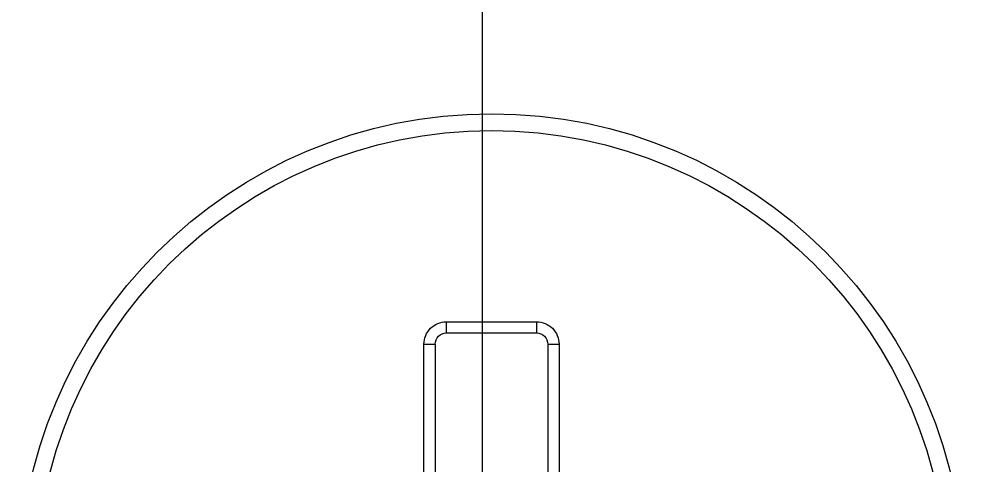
# Model space of a CAD drawing. Header units: millimetres. Extents: x 0 to 5600, y -67 to 2530.
# Drawn here: x 4141.9 to 4150.53, y 988.28 to 992.35 of the extents above; entities that cross this region are included whole.
import ezdxf
from ezdxf.lldxf.tags import DXFTag

# ---------------------------------------------------------------- set-up
doc = ezdxf.new("R2010")
doc.units = ezdxf.units.MM
doc.layers.add('내부선 및 부속', color=4, linetype='Continuous')
doc.layers.add('중심선', color=1, linetype='DASHED')
tags = doc.linetypes.add('DASHDOT', pattern=[70, 31, -13, 13, -13]).pattern_tags.tags
tags[10:11] = [DXFTag(74, 4), DXFTag(75, 0), DXFTag(340, '0'), DXFTag(46, 0.0), DXFTag(50, 0.0), DXFTag(44, 0.0), DXFTag(45, 0.0)]
tags[8:9] = [DXFTag(74, 4), DXFTag(75, 0), DXFTag(340, '0'), DXFTag(46, 0.0), DXFTag(50, 0.0), DXFTag(44, 0.0), DXFTag(45, 0.0)]
tags[6:7] = [DXFTag(74, 4), DXFTag(75, 0), DXFTag(340, '0'), DXFTag(46, 0.0), DXFTag(50, 0.0), DXFTag(44, 0.0), DXFTag(45, 0.0)]
tags[4:5] = [DXFTag(74, 4), DXFTag(75, 0), DXFTag(340, '0'), DXFTag(46, 0.0), DXFTag(50, 0.0), DXFTag(44, 0.0), DXFTag(45, 0.0)]
tags = doc.linetypes.add('DASHED', pattern=[25.72, 12.86, -12.86]).pattern_tags.tags
tags[6:7] = [DXFTag(74, 4), DXFTag(75, 0), DXFTag(340, '0'), DXFTag(46, 0.0), DXFTag(50, 0.0), DXFTag(44, 0.0), DXFTag(45, 0.0)]
tags[4:5] = [DXFTag(74, 4), DXFTag(75, 0), DXFTag(340, '0'), DXFTag(46, 0.0), DXFTag(50, 0.0), DXFTag(44, 0.0), DXFTag(45, 0.0)]

msp = doc.modelspace()

# ---------------------------------------------------------------- linework, layer by layer
at = {"layer": '내부선 및 부속', "linetype": 'Continuous'}
for p, q in [((4145.8029, 989.4834), (4145.8029, 989.5861)), ((4145.8029, 989.5861), (4146.6242, 989.5861)), ((4146.6242, 989.5861), (4146.6242, 989.4834)), ((4145.8029, 989.4834), (4146.6242, 989.4834)), ((4145.5976, 988.1805), (4145.5976, 989.3808)), ((4145.5976, 989.3808), (4145.7003, 989.3808)), ((4145.7003, 989.3808), (4145.7003, 984.9666)), ((4146.7268, 989.3808), (4146.7268, 984.9666)), ((4146.7268, 989.3808), (4146.8295, 989.3808)), ((4146.8295, 989.3808), (4146.8295, 988.1805))]:
    msp.add_line(p, q, dxfattribs=at)
at = {"layer": '내부선 및 부속', "linetype": 'Continuous', "flags": 128}
for points in [[(4145.5976, 989.3808, -0.414214), (4145.8029, 989.5861)], [(4146.6242, 989.5861, -0.414214), (4146.8295, 989.3808)], [(4145.7003, 989.3808, -0.414214), (4145.8029, 989.4834)], [(4146.6242, 989.4834, -0.414214), (4146.7268, 989.3808)]]:
    msp.add_lwpolyline(points, format="xyb", dxfattribs=at)
at = {"layer": '내부선 및 부속', "linetype": 'Continuous'}
for radius in [4.3115, 4.1575]:
    msp.add_circle((4146.2136, 987.1737), radius, dxfattribs=at)
at = {"layer": '중심선', "linetype": 'DASHDOT'}
msp.add_line((4146.1328, 635.2008), (4146.1328, 1083.2862), dxfattribs=at)

doc.saveas('drawing.dxf')
